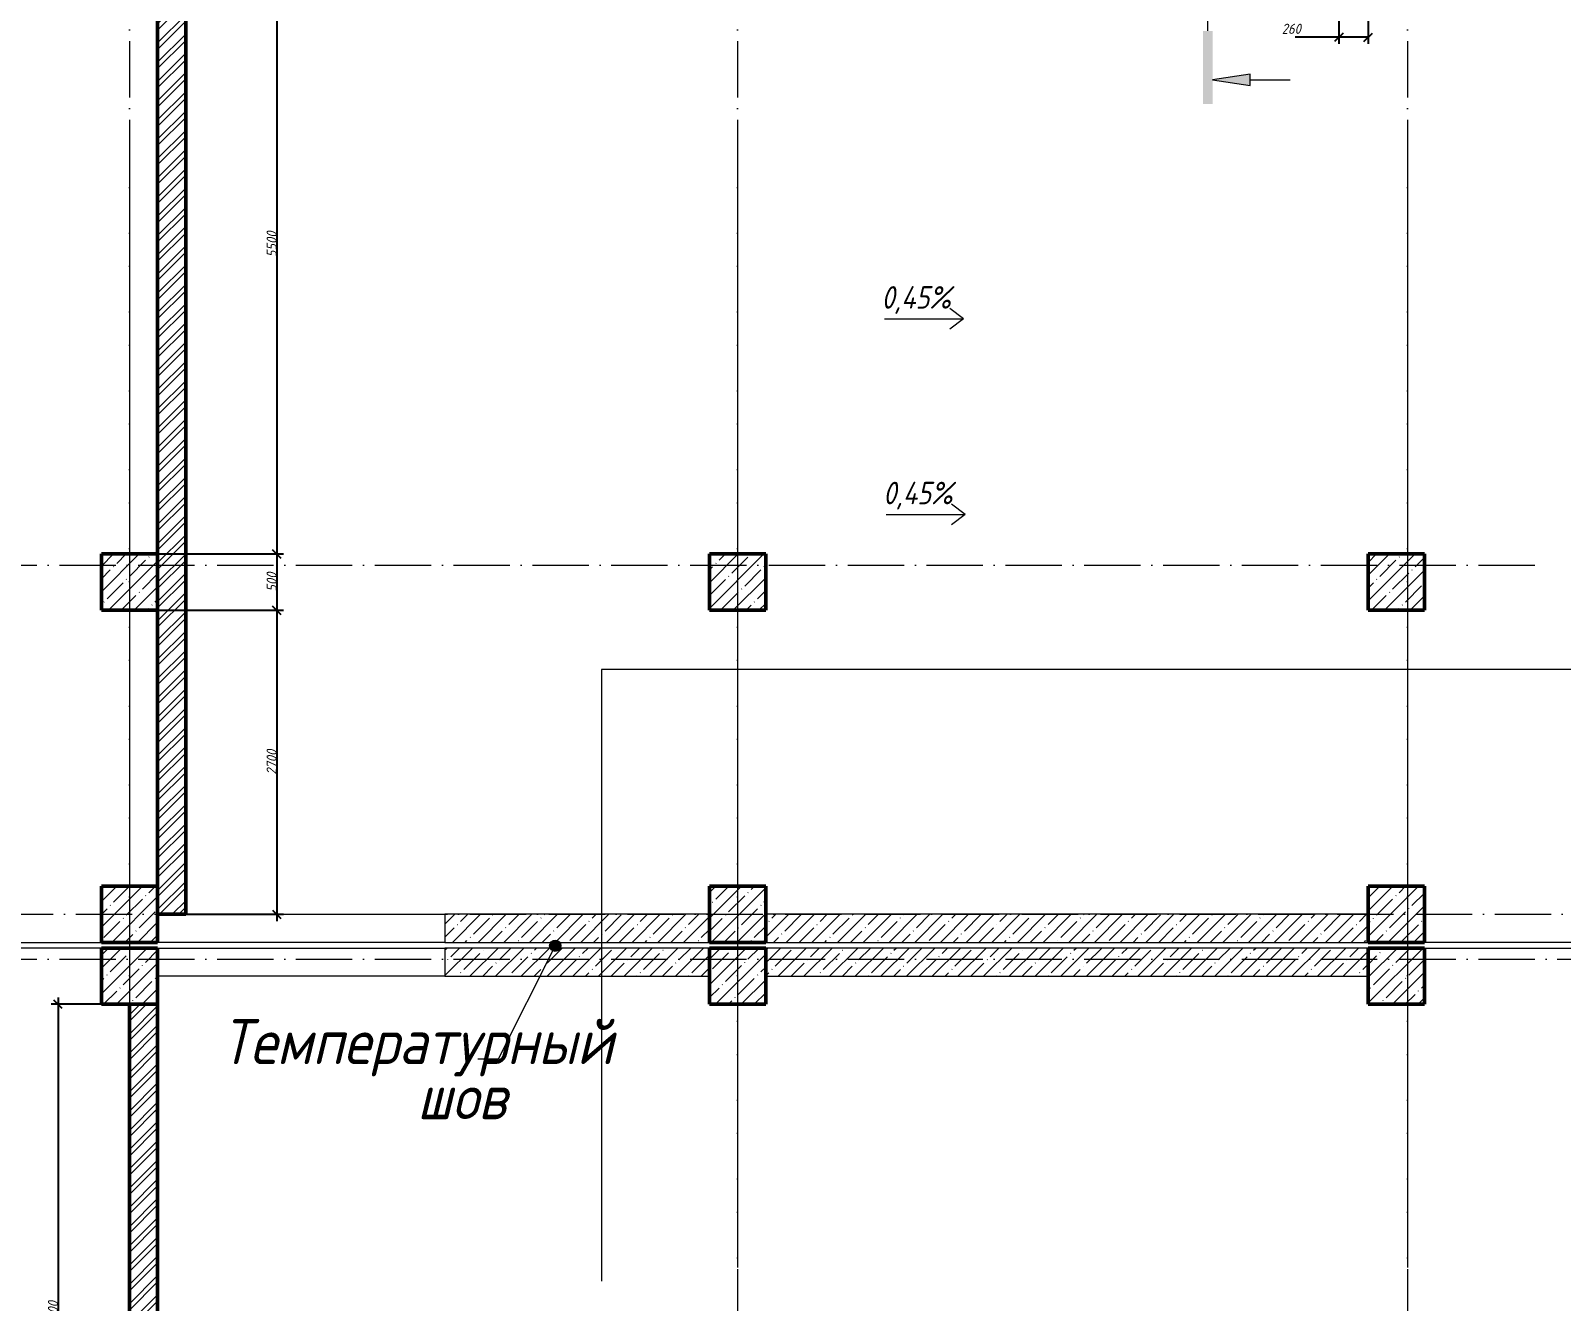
# Model space of a CAD drawing. Header units: millimetres. Extents: x -356862 to 418287, y 0 to 839748.
# Drawn here: x -273880 to -260285, y 498808 to 510096 of the extents above; entities that cross this region are included whole.
import ezdxf

# ---------------------------------------------------------------- set-up
doc = ezdxf.new("R2010")
doc.units = ezdxf.units.MM
doc.linetypes.add('50_200_ШТРИХ_1Т_ш5_п1_п1_', pattern=[700, 500, -100, 0, -100])
for name, color, linetype, lineweight in [('A-____-____-DIMS', 7, 'Continuous', 9), ('A-____-NOTE-TEXT', 7, 'Continuous', 9), ('A-____-NOTE-TEXT-1', 7, 'Continuous', 5), ('A-DETL-GENF-OTLN-2', 7, 'Continuous', 5), ('A-FLOR-____-OTLN', 7, 'Continuous', 9), ('A-WALL-____-MCUT-1', 7, 'Continuous', 9), ('A-WALL-____-MCUT-2', 7, 'Continuous', 50), ('A-WALL-____-OTLN', 7, 'Continuous', 9), ('A-WALL-____-PATT-1', 7, 'Continuous', 9), ('G-____-____-DIMS', 7, 'Continuous', 9), ('G-____-____-TEXT', 7, 'Continuous', 9), ('S-COLS-____-MCUT', 7, 'Continuous', 50), ('S-COLS-____-OTLN', 7, 'Continuous', 9), ('S-GRID-____-OTLN-1', 7, '50_200_ШТРИХ_1Т_ш5_п1_п1_', 9)]:
    doc.layers.add(name, color=color, linetype=linetype, lineweight=lineweight)
for name, color, linetype, lineweight, true_color in [('A-DETL-GENF-OTLN-3', 9, 'Continuous', 9, 0x808080), ('A-WALL-____-PATT-2', 7, 'Continuous', 9, 0x787878), ('G-____-____-SYMB-1', 9, 'Continuous', 9, 0x808080)]:
    doc.layers.add(name, color=color, linetype=linetype, lineweight=lineweight, true_color=true_color)
doc.styles.add('ISOCPEUR_I', font='isocpeui.ttf', dxfattribs={"width": 0.9, "height": 2.5})
doc.styles.add('ISOCPEUR_I_3', font='isocpeui.ttf', dxfattribs={"width": 0.85, "height": 2.2})
doc.styles.add('ISOCPEUR_I_5', font='isocpeui.ttf', dxfattribs={"width": 0.85, "height": 2.1})
doc.styles.add('ISOCPEUR_I_7', font='isocpeui.ttf', dxfattribs={"width": 0.9, "height": 90})
doc.dimstyles.new('ISO-1_8_0_9К_СРЕДНИЙ_Кладочные', dxfattribs={"dimscale": 304.8, "dimtxt": 89.638306, "dimasz": 0.246063, "dimexe": 0.19685, "dimexo": 0, "dimgap": 0, "dimtad": 1, "dimdec": 3, "dimrnd": 0.001, "dimdsep": 46, "dimtxsty": 'ISOCPEUR_I_7', "dimblk1": 'OBLIQUE', "dimblk2": 'OBLIQUE', "dimsah": 1, "dimcen": 0.09, "dimdle": 0.19685, "dimazin": 0, "dimtfac": 1, "dimtdec": 4, "dimtix": 1, "dimtmove": 2, "dimatfit": 3, "dimfxl": 1, "dimtvp": 1, "dimtolj": 1, "dimtzin": 0, "dimarcsym": 2})
doc.dimstyles.new('ISO-1_8_0_9К_СРЕДНИЙ_Кладочные_1', dxfattribs={"dimscale": 304.8, "dimtxt": 89.638306, "dimasz": 0.246063, "dimexe": 0.19685, "dimexo": 0, "dimgap": 0, "dimtad": 1, "dimdec": 3, "dimrnd": 0.001, "dimdsep": 46, "dimtxsty": 'ISOCPEUR_I_7', "dimblk1": 'OBLIQUE', "dimblk2": 'OBLIQUE', "dimsah": 1, "dimcen": 0.09, "dimdle": 0.19685, "dimazin": 0, "dimtfac": 1, "dimtdec": 4, "dimtix": 1, "dimtmove": 0, "dimatfit": 3, "dimfxl": 1, "dimtvp": 1, "dimtolj": 1, "dimtzin": 0, "dimarcsym": 2})
pattern_1 = [(45, (-89000, -42681.04), (-114.04925, 114.04925), []), (45, (-88885.95, -42681.04), (-114.04925, 114.04925), [201.613, -40.323, 3.353, -36.97])]
pattern_2 = [(45, (-77750, -42681.04), (-114.04925, 114.04925), []), (45, (-77635.95, -42681.04), (-114.04925, 114.04925), [201.613, -40.323, 3.353, -36.97])]
pattern_3 = [(45, (-83150, -42681.04), (-114.04925, 114.04925), []), (45, (-83035.95, -42681.04), (-114.04925, 114.04925), [201.613, -40.323, 3.353, -36.97])]
pattern_4 = [(45, (-89000, -46181.04), (-114.04925, 114.04925), []), (45, (-88885.95, -46181.04), (-114.04925, 114.04925), [201.613, -40.323, 3.353, -36.97])]
pattern_5 = [(45, (-83150, -46181.04), (-114.04925, 114.04925), []), (45, (-83035.95, -46181.04), (-114.04925, 114.04925), [201.613, -40.323, 3.353, -36.97])]
pattern_6 = [(45, (-350751.34, 459015.94), (-85.53659, 85.53659), []), (45, (-350694.32, 459015.94), (-85.53659, 85.53659), [])]
pattern_7 = [(45, (-77750, -46181.04), (-114.04925, 114.04925), []), (45, (-77635.95, -46181.04), (-114.04925, 114.04925), [201.613, -40.323, 3.353, -36.97])]
pattern_8 = [(45, (-77750, -43231.04), (-114.04925, 114.04925), []), (45, (-77635.95, -43231.04), (-114.04925, 114.04925), [201.613, -40.323, 3.353, -36.97])]
pattern_9 = [(45, (-83150, -43231.04), (-114.04925, 114.04925), []), (45, (-83035.95, -43231.04), (-114.04925, 114.04925), [201.613, -40.323, 3.353, -36.97])]
pattern_10 = [(45, (-89000, -43231.04), (-114.04925, 114.04925), []), (45, (-88885.95, -43231.04), (-114.04925, 114.04925), [201.613, -40.323, 3.353, -36.97])]
pattern_11 = [(45, (-350751.34, 459015.94), (-114.04925, 114.04925), []), (45, (-350637.3, 459015.94), (-114.04925, 114.04925), [201.612, -40.322, 3.353, -36.97])]
pattern_12 = [(45, (-350751.34, 459015.94), (-85.53659, 85.53659), []), (45, (-350694.32, 459015.94), (-85.53659, 85.53659), [])]
pattern_13 = [(45, (-350751.34, 459015.94), (-114.04925, 114.04925), []), (45, (-350637.3, 459015.94), (-114.04925, 114.04925), [201.612, -40.322, 3.353, -36.97])]

# ---------------------------------------------------------------- blocks, each defined once
blk = doc.blocks.new('BSC_Колонна _Прямоугольная - 500х500-V25-АР1_Кладочный план подвала в осях 1-64_Ю-ЯЯ')
at = {"layer": 'S-COLS-____-OTLN'}
h = blk.add_hatch(dxfattribs=at)
h.set_pattern_fill('FP_32', color=256, style=0, pattern_type=2)
h.set_pattern_definition(pattern_1)
h.paths.add_polyline_path([(-250, -250), (250, -250), (250, 250), (-250, 250)], flags=0)
at = {"layer": 'S-COLS-____-MCUT'}
for p, q in [((250, 250), (-250, 250)), ((-250, 250), (-250, -250)), ((250, -250), (250, 250)), ((-250, -250), (250, -250))]:
    blk.add_line(p, q, dxfattribs=at)
blk = doc.blocks.new('BSC_Колонна _Прямоугольная - 500х500-V26-АР1_Кладочный план подвала в осях 1-64_Ю-ЯЯ')
at = {"layer": 'S-COLS-____-OTLN'}
h = blk.add_hatch(dxfattribs=at)
h.set_pattern_fill('FP_33', color=256, style=0, pattern_type=2)
h.set_pattern_definition(pattern_2)
h.paths.add_polyline_path([(-250, -250), (250, -250), (250, 250), (-250, 250)], flags=0)
at = {"layer": 'S-COLS-____-MCUT'}
for p, q in [((250, 250), (-250, 250)), ((-250, 250), (-250, -250)), ((250, -250), (250, 250)), ((-250, -250), (250, -250))]:
    blk.add_line(p, q, dxfattribs=at)
blk = doc.blocks.new('BSC_Колонна _Прямоугольная - 500х500-V27-АР1_Кладочный план подвала в осях 1-64_Ю-ЯЯ')
at = {"layer": 'S-COLS-____-OTLN'}
h = blk.add_hatch(dxfattribs=at)
h.set_pattern_fill('FP_34', color=256, style=0, pattern_type=2)
h.set_pattern_definition(pattern_3)
h.paths.add_polyline_path([(-250, -250), (250, -250), (250, 250), (-250, 250)], flags=0)
at = {"layer": 'S-COLS-____-MCUT'}
for p, q in [((250, 250), (-250, 250)), ((-250, 250), (-250, -250)), ((250, -250), (250, 250)), ((-250, -250), (250, -250))]:
    blk.add_line(p, q, dxfattribs=at)
blk = doc.blocks.new('BSC_Колонна _Прямоугольная - 500х500-V46-АР1_Кладочный план подвала в осях 1-64_Ю-ЯЯ')
at = {"layer": 'S-COLS-____-OTLN'}
h = blk.add_hatch(dxfattribs=at)
h.set_pattern_fill('FP_55', color=256, style=0, pattern_type=2)
h.set_pattern_definition(pattern_4)
h.paths.add_polyline_path([(-250, -250), (250, -250), (250, 250), (-250, 250)], flags=0)
at = {"layer": 'S-COLS-____-MCUT'}
for p, q in [((250, 250), (-250, 250)), ((-250, 250), (-250, -250)), ((250, -250), (250, 250)), ((-250, -250), (250, -250))]:
    blk.add_line(p, q, dxfattribs=at)
blk = doc.blocks.new('BSC_Колонна _Прямоугольная - 500х500-V47-АР1_Кладочный план подвала в осях 1-64_Ю-ЯЯ')
at = {"layer": 'S-COLS-____-OTLN'}
h = blk.add_hatch(dxfattribs=at)
h.set_pattern_fill('FP_56', color=256, style=0, pattern_type=2)
h.set_pattern_definition(pattern_5)
h.paths.add_polyline_path([(-250, -250), (250, -250), (250, 250), (-250, 250)], flags=0)
at = {"layer": 'S-COLS-____-MCUT'}
for p, q in [((250, 250), (-250, 250)), ((-250, 250), (-250, -250)), ((250, -250), (250, 250)), ((-250, -250), (250, -250))]:
    blk.add_line(p, q, dxfattribs=at)
blk = doc.blocks.new('BSC_Колонна _Прямоугольная - 500х500-V124-АР1_Кладочный план подвала в осях 1-64_Ю-ЯЯ')
at = {"layer": 'S-COLS-____-OTLN'}
h = blk.add_hatch(dxfattribs=at)
h.set_pattern_fill('FP_140', color=256, style=0, pattern_type=2)
h.set_pattern_definition(pattern_7)
h.paths.add_polyline_path([(-250, -250), (250, -250), (250, 250), (-250, 250)], flags=0)
at = {"layer": 'S-COLS-____-MCUT'}
for p, q in [((250, 250), (-250, 250)), ((-250, 250), (-250, -250)), ((250, -250), (250, 250)), ((-250, -250), (250, -250))]:
    blk.add_line(p, q, dxfattribs=at)
blk = doc.blocks.new('BSC_Колонна _Прямоугольная - 500х500-V129-АР1_Кладочный план подвала в осях 1-64_Ю-ЯЯ')
at = {"layer": 'S-COLS-____-OTLN'}
h = blk.add_hatch(dxfattribs=at)
h.set_pattern_fill('FP_145', color=256, style=0, pattern_type=2)
h.set_pattern_definition(pattern_8)
h.paths.add_polyline_path([(-250, -250), (250, -250), (250, 250), (-250, 250)], flags=0)
at = {"layer": 'S-COLS-____-MCUT'}
for p, q in [((250, 250), (-250, 250)), ((-250, 250), (-250, -250)), ((250, -250), (250, 250)), ((-250, -250), (250, -250))]:
    blk.add_line(p, q, dxfattribs=at)
blk = doc.blocks.new('BSC_Колонна _Прямоугольная - 500х500-V131-АР1_Кладочный план подвала в осях 1-64_Ю-ЯЯ')
at = {"layer": 'S-COLS-____-OTLN'}
h = blk.add_hatch(dxfattribs=at)
h.set_pattern_fill('FP_147', color=256, style=0, pattern_type=2)
h.set_pattern_definition(pattern_9)
h.paths.add_polyline_path([(-250, -250), (250, -250), (250, 250), (-250, 250)], flags=0)
at = {"layer": 'S-COLS-____-MCUT'}
for p, q in [((250, 250), (-250, 250)), ((-250, 250), (-250, -250)), ((250, -250), (250, 250)), ((-250, -250), (250, -250))]:
    blk.add_line(p, q, dxfattribs=at)
blk = doc.blocks.new('BSC_Колонна _Прямоугольная - 500х500-V132-АР1_Кладочный план подвала в осях 1-64_Ю-ЯЯ')
at = {"layer": 'S-COLS-____-OTLN'}
h = blk.add_hatch(dxfattribs=at)
h.set_pattern_fill('FP_148', color=256, style=0, pattern_type=2)
h.set_pattern_definition(pattern_10)
h.paths.add_polyline_path([(-250, -250), (250, -250), (250, 250), (-250, 250)], flags=0)
at = {"layer": 'S-COLS-____-MCUT'}
for p, q in [((250, 250), (-250, 250)), ((-250, 250), (-250, -250)), ((250, -250), (250, 250)), ((-250, -250), (250, -250))]:
    blk.add_line(p, q, dxfattribs=at)
blk = doc.blocks.new('DET_L_Имитация разреза_ISO2-5 - Вправо-27489997-АР1_Кладочный план подвала в осях 1-64_Ю-ЯЯ')
at = {"layer": 'A-DETL-GENF-OTLN-3'}
blk.add_line((143, 0), (4457, 0), dxfattribs=at)
blk = doc.blocks.new('_Oblique')
at = {"color": 0, "linetype": 'ByBlock', "lineweight": -2}
blk.add_line((-0.5, -0.5), (0.5, 0.5), dxfattribs=at)
blk = doc.blocks.new('*D8349')
at = {"layer": 'A-____-____-DIMS', "color": 0, "lineweight": -2, "transparency": 16777216}
for p, q in [((-271588, 510947), (-271754, 510947)), ((-271694, 511007), (-271694, 505387)), ((-272751, 505447), (-271634, 505447))]:
    blk.add_line(p, q, dxfattribs=at)
at = {"layer": 'Defpoints', "color": 0, "transparency": 16777216}
for p in [(-271588, 510947), (-272751, 505447), (-271694, 505447)]:
    blk.add_point(p, dxfattribs=at)
at = {"layer": 'A-____-____-DIMS', "color": 0, "lineweight": -2, "transparency": 16777216, "xscale": 75, "yscale": 75, "zscale": 75}
for p, rotation in [((-271694, 510947), 90), ((-271694, 505447), 270)]:
    blk.add_blockref('_Oblique', p, dxfattribs=dict(at, rotation=rotation))
at = {"layer": 'A-____-____-DIMS', "color": 0, "transparency": 16777216, "insert": (-271739, 508197), "char_height": 90, "width": 546.1, "attachment_point": 5, "rotation": 90, "style": 'ISOCPEUR_I_7'}
blk.add_mtext('\\A1;5500', dxfattribs=at)
blk = doc.blocks.new('*D8350')
at = {"layer": 'A-____-____-DIMS', "color": 0, "lineweight": -2, "transparency": 16777216}
for p, q in [((-271694, 505507), (-271694, 504887)), ((-272751, 505447), (-271634, 505447)), ((-272751, 504947), (-271634, 504947))]:
    blk.add_line(p, q, dxfattribs=at)
at = {"layer": 'Defpoints', "color": 0, "transparency": 16777216}
for p in [(-272751, 505447), (-272751, 504947), (-271694, 504947)]:
    blk.add_point(p, dxfattribs=at)
at = {"layer": 'A-____-____-DIMS', "color": 0, "lineweight": -2, "transparency": 16777216, "xscale": 75, "yscale": 75, "zscale": 75}
for p, rotation in [((-271694, 505447), 90), ((-271694, 504947), 270)]:
    blk.add_blockref('_Oblique', p, dxfattribs=dict(at, rotation=rotation))
at = {"layer": 'A-____-____-DIMS', "color": 0, "transparency": 16777216, "insert": (-271739, 505197), "char_height": 90, "width": 409.58, "attachment_point": 5, "rotation": 90, "style": 'ISOCPEUR_I_7'}
blk.add_mtext('\\A1;500', dxfattribs=at)
blk = doc.blocks.new('*D8351')
at = {"layer": 'A-____-____-DIMS', "color": 0, "lineweight": -2, "transparency": 16777216}
for p, q in [((-272751, 504947), (-271634, 504947)), ((-271694, 505007), (-271694, 502187)), ((-272501, 502247), (-271634, 502247))]:
    blk.add_line(p, q, dxfattribs=at)
at = {"layer": 'Defpoints', "color": 0, "transparency": 16777216}
for p in [(-272751, 504947), (-272501, 502247), (-271694, 502247)]:
    blk.add_point(p, dxfattribs=at)
at = {"layer": 'A-____-____-DIMS', "color": 0, "lineweight": -2, "transparency": 16777216, "xscale": 75, "yscale": 75, "zscale": 75}
for p, rotation in [((-271694, 504947), 90), ((-271694, 502247), 270)]:
    blk.add_blockref('_Oblique', p, dxfattribs=dict(at, rotation=rotation))
at = {"layer": 'A-____-____-DIMS', "color": 0, "transparency": 16777216, "insert": (-271739, 503597), "char_height": 90, "width": 546.1, "attachment_point": 5, "rotation": 90, "style": 'ISOCPEUR_I_7'}
blk.add_mtext('\\A1;2700', dxfattribs=at)
blk = doc.blocks.new('*D8356')
at = {"layer": 'A-____-____-DIMS', "color": 0, "lineweight": -2, "transparency": 16777216}
for p, q in [((-262261, 510939), (-262261, 509977)), ((-262001, 510947), (-262001, 509977)), ((-262261, 510037), (-262649, 510037)), ((-262001, 510037), (-262321, 510037))]:
    blk.add_line(p, q, dxfattribs=at)
at = {"layer": 'Defpoints', "color": 0, "transparency": 16777216}
for p in [(-262261, 510939), (-262001, 510947), (-262001, 510037)]:
    blk.add_point(p, dxfattribs=at)
at = {"layer": 'A-____-____-DIMS', "color": 0, "lineweight": -2, "transparency": 16777216, "xscale": 75, "yscale": 75, "zscale": 75, "rotation": 180}
blk.add_blockref('_Oblique', (-262261, 510037), dxfattribs=at)
at = {"layer": 'A-____-____-DIMS', "color": 0, "lineweight": -2, "transparency": 16777216, "xscale": 75, "yscale": 75, "zscale": 75}
blk.add_blockref('_Oblique', (-262001, 510037), dxfattribs=at)
at = {"layer": 'A-____-____-DIMS', "color": 0, "transparency": 16777216, "insert": (-262768, 510157), "char_height": 90, "width": 409.58, "attachment_point": 1, "line_spacing_factor": 1.149209, "style": 'ISOCPEUR_I_7'}
blk.add_mtext('\\A1;260', dxfattribs=at)
blk = doc.blocks.new('BSC_Колонна _Прямоугольная - 500х500-25642906-АР1_Кладочный план подвала в осях 1-64_А-ГГ')
at = {"layer": 'S-COLS-____-OTLN'}
h = blk.add_hatch(dxfattribs=at)
h.set_pattern_fill('FP_15', color=256, style=0, pattern_type=2)
h.set_pattern_definition(pattern_1)
h.paths.add_polyline_path([(-250, -250), (250, -250), (250, 250), (-250, 250)], flags=0)
at = {"layer": 'S-COLS-____-MCUT'}
for p, q in [((250, 250), (-250, 250)), ((-250, 250), (-250, -250)), ((250, -250), (250, 250)), ((-250, -250), (250, -250))]:
    blk.add_line(p, q, dxfattribs=at)
blk = doc.blocks.new('BSC_Колонна _Прямоугольная - 500х500-V15-АР1_Кладочный план подвала в осях 1-64_А-ГГ')
at = {"layer": 'S-COLS-____-OTLN'}
h = blk.add_hatch(dxfattribs=at)
h.set_pattern_fill('FP_25', color=256, style=0, pattern_type=2)
h.set_pattern_definition(pattern_2)
h.paths.add_polyline_path([(-250, -250), (250, -250), (250, 250), (-250, 250)], flags=0)
at = {"layer": 'S-COLS-____-MCUT'}
for p, q in [((250, 250), (-250, 250)), ((-250, 250), (-250, -250)), ((250, -250), (250, 250)), ((-250, -250), (250, -250))]:
    blk.add_line(p, q, dxfattribs=at)
blk = doc.blocks.new('BSC_Колонна _Прямоугольная - 500х500-V16-АР1_Кладочный план подвала в осях 1-64_А-ГГ')
at = {"layer": 'S-COLS-____-OTLN'}
h = blk.add_hatch(dxfattribs=at)
h.set_pattern_fill('FP_26', color=256, style=0, pattern_type=2)
h.set_pattern_definition(pattern_3)
h.paths.add_polyline_path([(-250, -250), (250, -250), (250, 250), (-250, 250)], flags=0)
at = {"layer": 'S-COLS-____-MCUT'}
for p, q in [((250, 250), (-250, 250)), ((-250, 250), (-250, -250)), ((250, -250), (250, 250)), ((-250, -250), (250, -250))]:
    blk.add_line(p, q, dxfattribs=at)
blk = doc.blocks.new('BSC_Колонна _Прямоугольная - 500х500-V86-АР1_Кладочный план подвала в осях 1-64_А-ГГ')
at = {"layer": 'S-COLS-____-OTLN'}
h = blk.add_hatch(dxfattribs=at)
h.set_pattern_fill('FP_98', color=256, style=0, pattern_type=2)
h.set_pattern_definition(pattern_4)
h.paths.add_polyline_path([(-250, -250), (250, -250), (250, 250), (-250, 250)], flags=0)
at = {"layer": 'S-COLS-____-MCUT'}
for p, q in [((250, 250), (-250, 250)), ((-250, 250), (-250, -250)), ((250, -250), (250, 250)), ((-250, -250), (250, -250))]:
    blk.add_line(p, q, dxfattribs=at)
blk = doc.blocks.new('BSC_Колонна _Прямоугольная - 500х500-V87-АР1_Кладочный план подвала в осях 1-64_А-ГГ')
at = {"layer": 'S-COLS-____-OTLN'}
h = blk.add_hatch(dxfattribs=at)
h.set_pattern_fill('FP_99', color=256, style=0, pattern_type=2)
h.set_pattern_definition(pattern_5)
h.paths.add_polyline_path([(-250, -250), (250, -250), (250, 250), (-250, 250)], flags=0)
at = {"layer": 'S-COLS-____-MCUT'}
for p, q in [((250, 250), (-250, 250)), ((-250, 250), (-250, -250)), ((250, -250), (250, 250)), ((-250, -250), (250, -250))]:
    blk.add_line(p, q, dxfattribs=at)
blk = doc.blocks.new('BSC_Колонна _Прямоугольная - 500х500-25978818-АР1_Кладочный план подвала в осях 1-64_А-ГГ')
at = {"layer": 'S-COLS-____-OTLN'}
h = blk.add_hatch(dxfattribs=at)
h.set_pattern_fill('FP_143', color=256, style=0, pattern_type=2)
h.set_pattern_definition(pattern_7)
h.paths.add_polyline_path([(-250, -250), (250, -250), (250, 250), (-250, 250)], flags=0)
at = {"layer": 'S-COLS-____-MCUT'}
for p, q in [((250, 250), (-250, 250)), ((-250, 250), (-250, -250)), ((250, -250), (250, 250)), ((-250, -250), (250, -250))]:
    blk.add_line(p, q, dxfattribs=at)
blk = doc.blocks.new('BSC_Колонна _Прямоугольная - 500х500-V132-АР1_Кладочный план подвала в осях 1-64_А-ГГ')
at = {"layer": 'S-COLS-____-OTLN'}
h = blk.add_hatch(dxfattribs=at)
h.set_pattern_fill('FP_148', color=256, style=0, pattern_type=2)
h.set_pattern_definition(pattern_8)
h.paths.add_polyline_path([(-250, -250), (250, -250), (250, 250), (-250, 250)], flags=0)
at = {"layer": 'S-COLS-____-MCUT'}
for p, q in [((250, 250), (-250, 250)), ((-250, 250), (-250, -250)), ((250, -250), (250, 250)), ((-250, -250), (250, -250))]:
    blk.add_line(p, q, dxfattribs=at)
blk = doc.blocks.new('BSC_Колонна _Прямоугольная - 500х500-V134-АР1_Кладочный план подвала в осях 1-64_А-ГГ')
at = {"layer": 'S-COLS-____-OTLN'}
h = blk.add_hatch(dxfattribs=at)
h.set_pattern_fill('FP_150', color=256, style=0, pattern_type=2)
h.set_pattern_definition(pattern_9)
h.paths.add_polyline_path([(-250, -250), (250, -250), (250, 250), (-250, 250)], flags=0)
at = {"layer": 'S-COLS-____-MCUT'}
for p, q in [((250, 250), (-250, 250)), ((-250, 250), (-250, -250)), ((250, -250), (250, 250)), ((-250, -250), (250, -250))]:
    blk.add_line(p, q, dxfattribs=at)
blk = doc.blocks.new('BSC_Колонна _Прямоугольная - 500х500-V135-АР1_Кладочный план подвала в осях 1-64_А-ГГ')
at = {"layer": 'S-COLS-____-OTLN'}
h = blk.add_hatch(dxfattribs=at)
h.set_pattern_fill('FP_151', color=256, style=0, pattern_type=2)
h.set_pattern_definition(pattern_10)
h.paths.add_polyline_path([(-250, -250), (250, -250), (250, 250), (-250, 250)], flags=0)
at = {"layer": 'S-COLS-____-MCUT'}
for p, q in [((250, 250), (-250, 250)), ((-250, 250), (-250, -250)), ((250, -250), (250, 250)), ((-250, -250), (250, -250))]:
    blk.add_line(p, q, dxfattribs=at)
blk = doc.blocks.new('*D8166')
at = {"layer": 'A-____-____-DIMS', "color": 0, "lineweight": -2, "transparency": 16777216}
for p, q in [((-273636, 501507), (-273636, 495887)), ((-273001, 501447), (-273696, 501447)), ((-273001, 495947), (-273696, 495947))]:
    blk.add_line(p, q, dxfattribs=at)
at = {"layer": 'Defpoints', "color": 0, "transparency": 16777216}
for p in [(-273001, 501447), (-273636, 495947), (-273001, 495947)]:
    blk.add_point(p, dxfattribs=at)
at = {"layer": 'A-____-____-DIMS', "color": 0, "lineweight": -2, "transparency": 16777216, "xscale": 75, "yscale": 75, "zscale": 75}
for p, rotation in [((-273636, 501447), 90), ((-273636, 495947), 270)]:
    blk.add_blockref('_Oblique', p, dxfattribs=dict(at, rotation=rotation))
at = {"layer": 'A-____-____-DIMS', "color": 0, "transparency": 16777216, "insert": (-273681, 498697), "char_height": 90, "width": 546.1, "attachment_point": 5, "rotation": 90, "style": 'ISOCPEUR_I_7'}
blk.add_mtext('\\A1;5500', dxfattribs=at)

msp = doc.modelspace()

# ---------------------------------------------------------------- hatches: boundary and pattern name
at = {"layer": 'A-____-NOTE-TEXT-1'}
for points in [[(-263382.5476, 509443.2689), (-263382.5476, 510093.2689), (-263469.2842, 510093.2689), (-263469.2842, 509443.2689)], [(-263048.9062, 509609.1169), (-263048.9062, 509709.1169), (-263382.5476, 509659.1169)]]:
    msp.add_hatch(color=256, dxfattribs=at).paths.add_polyline_path(points, flags=0)
at = {"layer": 'A-WALL-____-PATT-1'}
h = msp.add_hatch(dxfattribs=at)
h.set_pattern_fill('FP_1', color=256, style=0, pattern_type=2)
h.set_pattern_definition(pattern_11)
h.paths.add_polyline_path([(-269461.9552, 501996.983), (-267851.3432, 501996.983), (-267851.3432, 502246.983), (-270201.3432, 502246.983), (-270201.3432, 501996.983)], flags=0)
h = msp.add_hatch(dxfattribs=at)
h.set_pattern_fill('FP_1', color=256, style=0, pattern_type=2)
h.set_pattern_definition(pattern_13)
h.paths.add_polyline_path([(-267851.3432, 501996.983), (-267851.3432, 502246.983), (-270201.3432, 502246.983), (-270201.3432, 501996.983), (-269461.5626, 501996.983)], flags=0)
h = msp.add_hatch(dxfattribs=at)
h.set_pattern_fill('FP_1', color=256, style=0, pattern_type=2)
h.set_pattern_definition(pattern_11)
h.paths.add_polyline_path([(-262001.3432, 501996.983), (-262001.3432, 502246.983), (-267351.3432, 502246.983), (-267351.3432, 501996.983), (-265927.0215, 501996.983)], flags=0)
h = msp.add_hatch(dxfattribs=at)
h.set_pattern_fill('FP_1', color=256, style=0, pattern_type=2)
h.set_pattern_definition(pattern_13)
h.paths.add_polyline_path([(-262001.3432, 501996.983), (-262001.3432, 502246.983), (-267351.3432, 502246.983), (-267351.3432, 501996.983), (-265926.5562, 501996.983)], flags=0)
h = msp.add_hatch(dxfattribs=at)
h.set_pattern_fill('FP_1', color=256, style=0, pattern_type=2)
h.set_pattern_definition(pattern_11)
h.paths.add_polyline_path([(-270201.3432, 501696.983), (-267851.3432, 501696.983), (-267851.3432, 501946.983), (-270201.3432, 501946.983)], flags=0)
h = msp.add_hatch(dxfattribs=at)
h.set_pattern_fill('FP_1', color=256, style=0, pattern_type=2)
h.set_pattern_definition(pattern_13)
h.paths.add_polyline_path([(-267851.3432, 501696.983), (-267851.3432, 501946.983), (-270201.3432, 501946.983), (-270201.3432, 501696.983), (-269461.5626, 501696.983)], flags=0)
h = msp.add_hatch(dxfattribs=at)
h.set_pattern_fill('FP_1', color=256, style=0, pattern_type=2)
h.set_pattern_definition(pattern_11)
h.paths.add_polyline_path([(-265927.0215, 501696.983), (-262001.3432, 501696.983), (-262001.3432, 501946.983), (-267351.3432, 501946.983), (-267351.3432, 501696.983)], flags=0)
h = msp.add_hatch(dxfattribs=at)
h.set_pattern_fill('FP_1', color=256, style=0, pattern_type=2)
h.set_pattern_definition(pattern_13)
h.paths.add_polyline_path([(-262001.3432, 501696.983), (-262001.3432, 501946.983), (-267351.3432, 501946.983), (-267351.3432, 501696.983), (-265926.5562, 501696.983)], flags=0)
at = {"layer": 'A-WALL-____-PATT-2'}
h = msp.add_hatch(dxfattribs=at)
h.set_pattern_fill('FP_53', color=256, style=0, pattern_type=2)
h.set_pattern_definition(pattern_6)
h.paths.add_polyline_path([(-272501.3432, 502246.983), (-272501.3432, 510946.983), (-272751.3432, 510946.983), (-272751.3432, 502246.983)], flags=0)
h = msp.add_hatch(dxfattribs=at)
h.set_pattern_fill('FP_5', color=256, style=0, pattern_type=2)
h.set_pattern_definition(pattern_12)
h.paths.add_polyline_path([(-272501.3432, 502246.983), (-272501.3432, 506517.1216), (-272751.3432, 506517.1216), (-272751.3432, 502246.983)], flags=0)
h = msp.add_hatch(dxfattribs=at)
h.set_pattern_fill('FP_53', color=256, style=0, pattern_type=2)
h.set_pattern_definition(pattern_6)
h.paths.add_polyline_path([(-273001.3432, 500496.983), (-272751.3432, 500496.983), (-272751.3432, 501446.983), (-273001.3432, 501446.983)], flags=0)
h = msp.add_hatch(dxfattribs=at)
h.set_pattern_fill('FP_5', color=256, style=0, pattern_type=2)
h.set_pattern_definition(pattern_12)
h.paths.add_polyline_path([(-272751.3432, 495946.983), (-272751.3432, 501446.983), (-273001.3432, 501446.983), (-273001.3432, 495946.983), (-272996.5691, 495946.983)], flags=0)
at = {"layer": 'G-____-____-TEXT'}
h = msp.add_hatch(color=256, dxfattribs=at)
edge = h.paths.add_edge_path(flags=0)
edge.add_arc((-269220.2464, 501967.4009), 50, 0, 360)
h = msp.add_hatch(color=256, dxfattribs=at)
edge = h.paths.add_edge_path(flags=0)
edge.add_arc((-269220.2464, 501967.4009), 50, 0, 360)

# ---------------------------------------------------------------- linework, layer by layer
at = {"layer": 'A-____-NOTE-TEXT'}
for p, q in [((-263048.9062, 509709.1169), (-263382.5476, 509659.1169)), ((-263048.9062, 509609.1169), (-263048.9062, 509709.1169)), ((-263382.5476, 509659.1169), (-263048.9062, 509609.1169)), ((-263048.9062, 509659.1169), (-262692.6562, 509659.1169))]:
    msp.add_line(p, q, dxfattribs=at)
at = {"layer": 'A-FLOR-____-OTLN'}
for p, q in [((-275751.3432, 501996.983), (-273251.3432, 501996.983)), ((-275751.3432, 501996.983), (-273251.3432, 501996.983)), ((-273251.3432, 501946.983), (-275751.3432, 501946.983)), ((-273251.3432, 501946.983), (-275751.3432, 501946.983)), ((-258051.3432, 501996.983), (-261501.3432, 501996.983)), ((-258051.3432, 501996.983), (-261501.3432, 501996.983)), ((-261501.3432, 501946.983), (-257501.3432, 501946.983)), ((-261501.3432, 501946.983), (-257501.3432, 501946.983))]:
    msp.add_line(p, q, dxfattribs=at)
at = {"layer": 'A-WALL-____-MCUT-1'}
for p, q in [((-267851.3432, 502246.983), (-270201.3432, 502246.983)), ((-270201.3432, 502246.983), (-270201.3432, 501996.983)), ((-267851.3432, 502246.983), (-270201.3432, 502246.983)), ((-270201.3432, 502246.983), (-270201.3432, 501996.983)), ((-262001.3432, 502246.983), (-267351.3432, 502246.983)), ((-262001.3432, 502246.983), (-267351.3432, 502246.983)), ((-270201.3432, 501996.983), (-267851.3432, 501996.983)), ((-270201.3432, 501996.983), (-267851.3432, 501996.983)), ((-267851.3432, 501946.983), (-270201.3432, 501946.983)), ((-270201.3432, 501946.983), (-270201.3432, 501696.983)), ((-267851.3432, 501946.983), (-270201.3432, 501946.983)), ((-270201.3432, 501946.983), (-270201.3432, 501696.983)), ((-267351.3432, 501996.983), (-262001.3432, 501996.983)), ((-267351.3432, 501996.983), (-262001.3432, 501996.983)), ((-262001.3432, 501946.983), (-267351.3432, 501946.983)), ((-262001.3432, 501946.983), (-267351.3432, 501946.983)), ((-270201.3432, 501696.983), (-267851.3432, 501696.983)), ((-270201.3432, 501696.983), (-267851.3432, 501696.983)), ((-267351.3432, 501696.983), (-262001.3432, 501696.983)), ((-267351.3432, 501696.983), (-262001.3432, 501696.983))]:
    msp.add_line(p, q, dxfattribs=at)
at = {"layer": 'A-WALL-____-MCUT-2'}
for p, q in [((-272501.3432, 502246.983), (-272501.3432, 510946.983)), ((-272751.3432, 510696.983), (-272751.3432, 505446.983)), ((-272751.3432, 506517.1216), (-272751.3432, 505446.983)), ((-272501.3432, 502246.983), (-272501.3432, 506517.1216)), ((-272751.3432, 504946.983), (-272751.3432, 502496.983)), ((-272751.3432, 504946.983), (-272751.3432, 502496.983)), ((-272751.3432, 502246.983), (-272501.3432, 502246.983)), ((-272751.3432, 502246.983), (-272501.3432, 502246.983)), ((-273001.3432, 501446.983), (-273001.3432, 500496.983)), ((-273001.3432, 501446.983), (-273001.3432, 495946.983)), ((-272751.3432, 500496.983), (-272751.3432, 501446.983)), ((-272751.3432, 495946.983), (-272751.3432, 501446.983))]:
    msp.add_line(p, q, dxfattribs=at)
at = {"layer": 'A-WALL-____-OTLN'}
for p, q in [((-272501.3432, 502246.983), (-270201.3432, 502246.983)), ((-272501.3432, 502246.983), (-270201.3432, 502246.983)), ((-270201.3432, 501996.983), (-272751.3432, 501996.983)), ((-270201.3432, 501996.983), (-272751.3432, 501996.983)), ((-272751.3432, 501946.983), (-270201.3432, 501946.983)), ((-272751.3432, 501946.983), (-270201.3432, 501946.983)), ((-270201.3432, 501696.983), (-272751.3432, 501696.983)), ((-270201.3432, 501696.983), (-272751.3432, 501696.983))]:
    msp.add_line(p, q, dxfattribs=at)
at = {"layer": 'G-____-____-DIMS'}
for p, q in [((-265595.2395, 507534.986), (-265715.2395, 507627.0652)), ((-266295.2395, 507534.986), (-265595.2395, 507534.986)), ((-265595.2395, 507534.986), (-265715.2395, 507442.9067)), ((-265580.1277, 505797.1295), (-265700.1277, 505889.2087)), ((-266280.1277, 505797.1295), (-265580.1277, 505797.1295)), ((-265580.1277, 505797.1295), (-265700.1277, 505705.0503))]:
    msp.add_line(p, q, dxfattribs=at)
at = {"layer": 'G-____-____-SYMB-1'}
for p, q in [((-268808.3455, 504422.2671), (-268808.3455, 498988.4766)), ((-252003.1432, 504422.2671), (-268808.3455, 504422.2671)), ((-252003.1432, 504422.2671), (-268808.3455, 504422.2671))]:
    msp.add_line(p, q, dxfattribs=at)
at = {"layer": 'G-____-____-TEXT'}
for p, q in [((-269220.2464, 501967.4009), (-269727.3029, 500960.0175)), ((-269220.2464, 501967.4009), (-269727.3029, 500960.0175)), ((-269727.3029, 500960.0175), (-269906.9909, 500960.0175)), ((-269727.3029, 500960.0175), (-269906.9909, 500960.0175))]:
    msp.add_line(p, q, dxfattribs=at)
msp.add_circle((-269220.2464, 501967.4009), 50, dxfattribs=at)
msp.add_circle((-269220.2464, 501967.4009), 50, dxfattribs=at)
at = {"layer": 'S-GRID-____-OTLN-1'}
for p, q in [((-273001.3432, 549908.7924), (-273001.3432, 499110.3507)), ((-267601.3432, 549908.7924), (-267601.3432, 499110.3507)), ((-261651.3432, 549908.7924), (-261651.3432, 499110.3507)), ((-273001.3432, 508896.9006), (-273001.3432, 467585.8406)), ((-267601.3432, 508896.9006), (-267601.3432, 470838.6753)), ((-261651.3432, 508896.9006), (-261651.3432, 454533.3346)), ((-283424.5728, 505346.983), (-260432.5559, 505346.983)), ((-283424.5728, 505346.983), (-260432.5559, 505346.983)), ((-276279.0288, 502246.983), (-246822.0821, 502246.983)), ((-276279.0288, 502246.983), (-246822.0821, 502246.983)), ((-283424.5728, 501846.983), (-246676.9366, 501846.983)), ((-283424.5728, 501846.983), (-246676.9366, 501846.983))]:
    msp.add_line(p, q, dxfattribs=at)

# ---------------------------------------------------------------- block references
at = {"layer": 'A-DETL-GENF-OTLN-2', "rotation": 89.99999999999994}
msp.add_blockref('DET_L_Имитация разреза_ISO2-5 - Вправо-27489997-АР1_Кладочный план подвала в осях 1-64_Ю-ЯЯ', (-263425.9159, 509950.1752), dxfattribs=at)
at = {"layer": 'S-COLS-____-OTLN'}
for name, p in [('BSC_Колонна _Прямоугольная - 500х500-V124-АР1_Кладочный план подвала в осях 1-64_Ю-ЯЯ', (-273001.3432, 505196.983)), ('BSC_Колонна _Прямоугольная - 500х500-25978818-АР1_Кладочный план подвала в осях 1-64_А-ГГ', (-273001.3432, 505196.983)), ('BSC_Колонна _Прямоугольная - 500х500-V47-АР1_Кладочный план подвала в осях 1-64_Ю-ЯЯ', (-267601.3432, 505196.983)), ('BSC_Колонна _Прямоугольная - 500х500-V87-АР1_Кладочный план подвала в осях 1-64_А-ГГ', (-267601.3432, 505196.983)), ('BSC_Колонна _Прямоугольная - 500х500-V46-АР1_Кладочный план подвала в осях 1-64_Ю-ЯЯ', (-261751.3432, 505196.983)), ('BSC_Колонна _Прямоугольная - 500х500-V86-АР1_Кладочный план подвала в осях 1-64_А-ГГ', (-261751.3432, 505196.983)), ('BSC_Колонна _Прямоугольная - 500х500-V129-АР1_Кладочный план подвала в осях 1-64_Ю-ЯЯ', (-273001.3432, 502246.983)), ('BSC_Колонна _Прямоугольная - 500х500-V132-АР1_Кладочный план подвала в осях 1-64_А-ГГ', (-273001.3432, 502246.983)), ('BSC_Колонна _Прямоугольная - 500х500-V131-АР1_Кладочный план подвала в осях 1-64_Ю-ЯЯ', (-267601.3432, 502246.983)), ('BSC_Колонна _Прямоугольная - 500х500-V134-АР1_Кладочный план подвала в осях 1-64_А-ГГ', (-267601.3432, 502246.983)), ('BSC_Колонна _Прямоугольная - 500х500-V132-АР1_Кладочный план подвала в осях 1-64_Ю-ЯЯ', (-261751.3432, 502246.983)), ('BSC_Колонна _Прямоугольная - 500х500-V135-АР1_Кладочный план подвала в осях 1-64_А-ГГ', (-261751.3432, 502246.983)), ('BSC_Колонна _Прямоугольная - 500х500-V26-АР1_Кладочный план подвала в осях 1-64_Ю-ЯЯ', (-273001.3432, 501696.983)), ('BSC_Колонна _Прямоугольная - 500х500-V15-АР1_Кладочный план подвала в осях 1-64_А-ГГ', (-273001.3432, 501696.983)), ('BSC_Колонна _Прямоугольная - 500х500-V27-АР1_Кладочный план подвала в осях 1-64_Ю-ЯЯ', (-267601.3432, 501696.983)), ('BSC_Колонна _Прямоугольная - 500х500-V16-АР1_Кладочный план подвала в осях 1-64_А-ГГ', (-267601.3432, 501696.983)), ('BSC_Колонна _Прямоугольная - 500х500-V25-АР1_Кладочный план подвала в осях 1-64_Ю-ЯЯ', (-261751.3432, 501696.983)), ('BSC_Колонна _Прямоугольная - 500х500-25642906-АР1_Кладочный план подвала в осях 1-64_А-ГГ', (-261751.3432, 501696.983))]:
    msp.add_blockref(name, p, dxfattribs=at)

# ---------------------------------------------------------------- texts
at = {"layer": 'G-____-____-DIMS', "char_height": 200, "width": 905.914521, "attachment_point": 1, "line_spacing_factor": 1.149209}
for insert, style in [((-266322.7039, 507826.2771), 'ISOCPEUR_I_3'), ((-266307.5921, 506088.4206), 'ISOCPEUR_I_5')]:
    msp.add_mtext('0,45%', dxfattribs=dict(at, insert=insert, style=style))
at = {"layer": 'G-____-____-TEXT', "char_height": 400, "attachment_point": 1, "style": 'ISOCPEUR_I'}
for s, insert, width in [('Температурный', (-272185.7512, 501315.8716), 2763.416813), ('Температурный', (-272185.7512, 501315.8716), 2763.416813), ('шов', (-270447.4387, 500826.3925), 656.582063), ('шов', (-270447.4387, 500826.3925), 656.582063)]:
    msp.add_mtext(s, dxfattribs=dict(at, insert=insert, width=width))

# ---------------------------------------------------------------- dimensions: what is measured, and where the dimension line sits
at = {"layer": 'A-____-____-DIMS'}
for base, p1, p2, override, picture, middle in [((-271693.8796, 505446.983), (-271587.8136, 510946.983), (-272751.3432, 505446.983), {"dimtxt": 400, "dimpost": '<>', "dimfxl": 5621.725829}, '*D8349', (-271738.8796, 508196.983)), ((-271693.8796, 504946.983), (-272751.3432, 505446.983), (-272751.3432, 504946.983), {"dimtxt": 400, "dimpost": '<>', "dimfxl": 500}, '*D8350', (-271738.8796, 505196.983)), ((-271693.8796, 502246.983), (-272751.3432, 504946.983), (-272501.3432, 502246.983), {"dimtxt": 400, "dimpost": '<>', "dimfxl": 2711.549373}, '*D8351', (-271739.4591, 503596.983)), ((-273636.2182, 495946.983), (-273001.3432, 501446.983), (-273001.3432, 495946.983), {"dimtxt": 400, "dimpost": '<>', "dimfxl": 5500}, '*D8166', (-273681.2182, 498696.983))]:
    dim = msp.add_linear_dim(base=base, p1=p1, p2=p2, angle=90, dimstyle='ISO-1_8_0_9К_СРЕДНИЙ_Кладочные', override=override, dxfattribs=at)
    dim.commit()
    dim.dimension.update_dxf_attribs({"geometry": picture, "text_midpoint": middle})
dim = msp.add_linear_dim(base=(-262001.3432, 510036.8456), p1=(-262261.3432, 510938.983), p2=(-262001.3432, 510946.983), dimstyle='ISO-1_8_0_9К_СРЕДНИЙ_Кладочные_1', override={"dimtxt": 400, "dimpost": '<>', "dimfxl": 260.123048}, dxfattribs=at)
dim.commit()
dim.dimension.update_dxf_attribs({"geometry": '*D8356', "text_midpoint": (-262563.2928, 510036.8456), "dimtype": 160})

doc.saveas('drawing.dxf')
